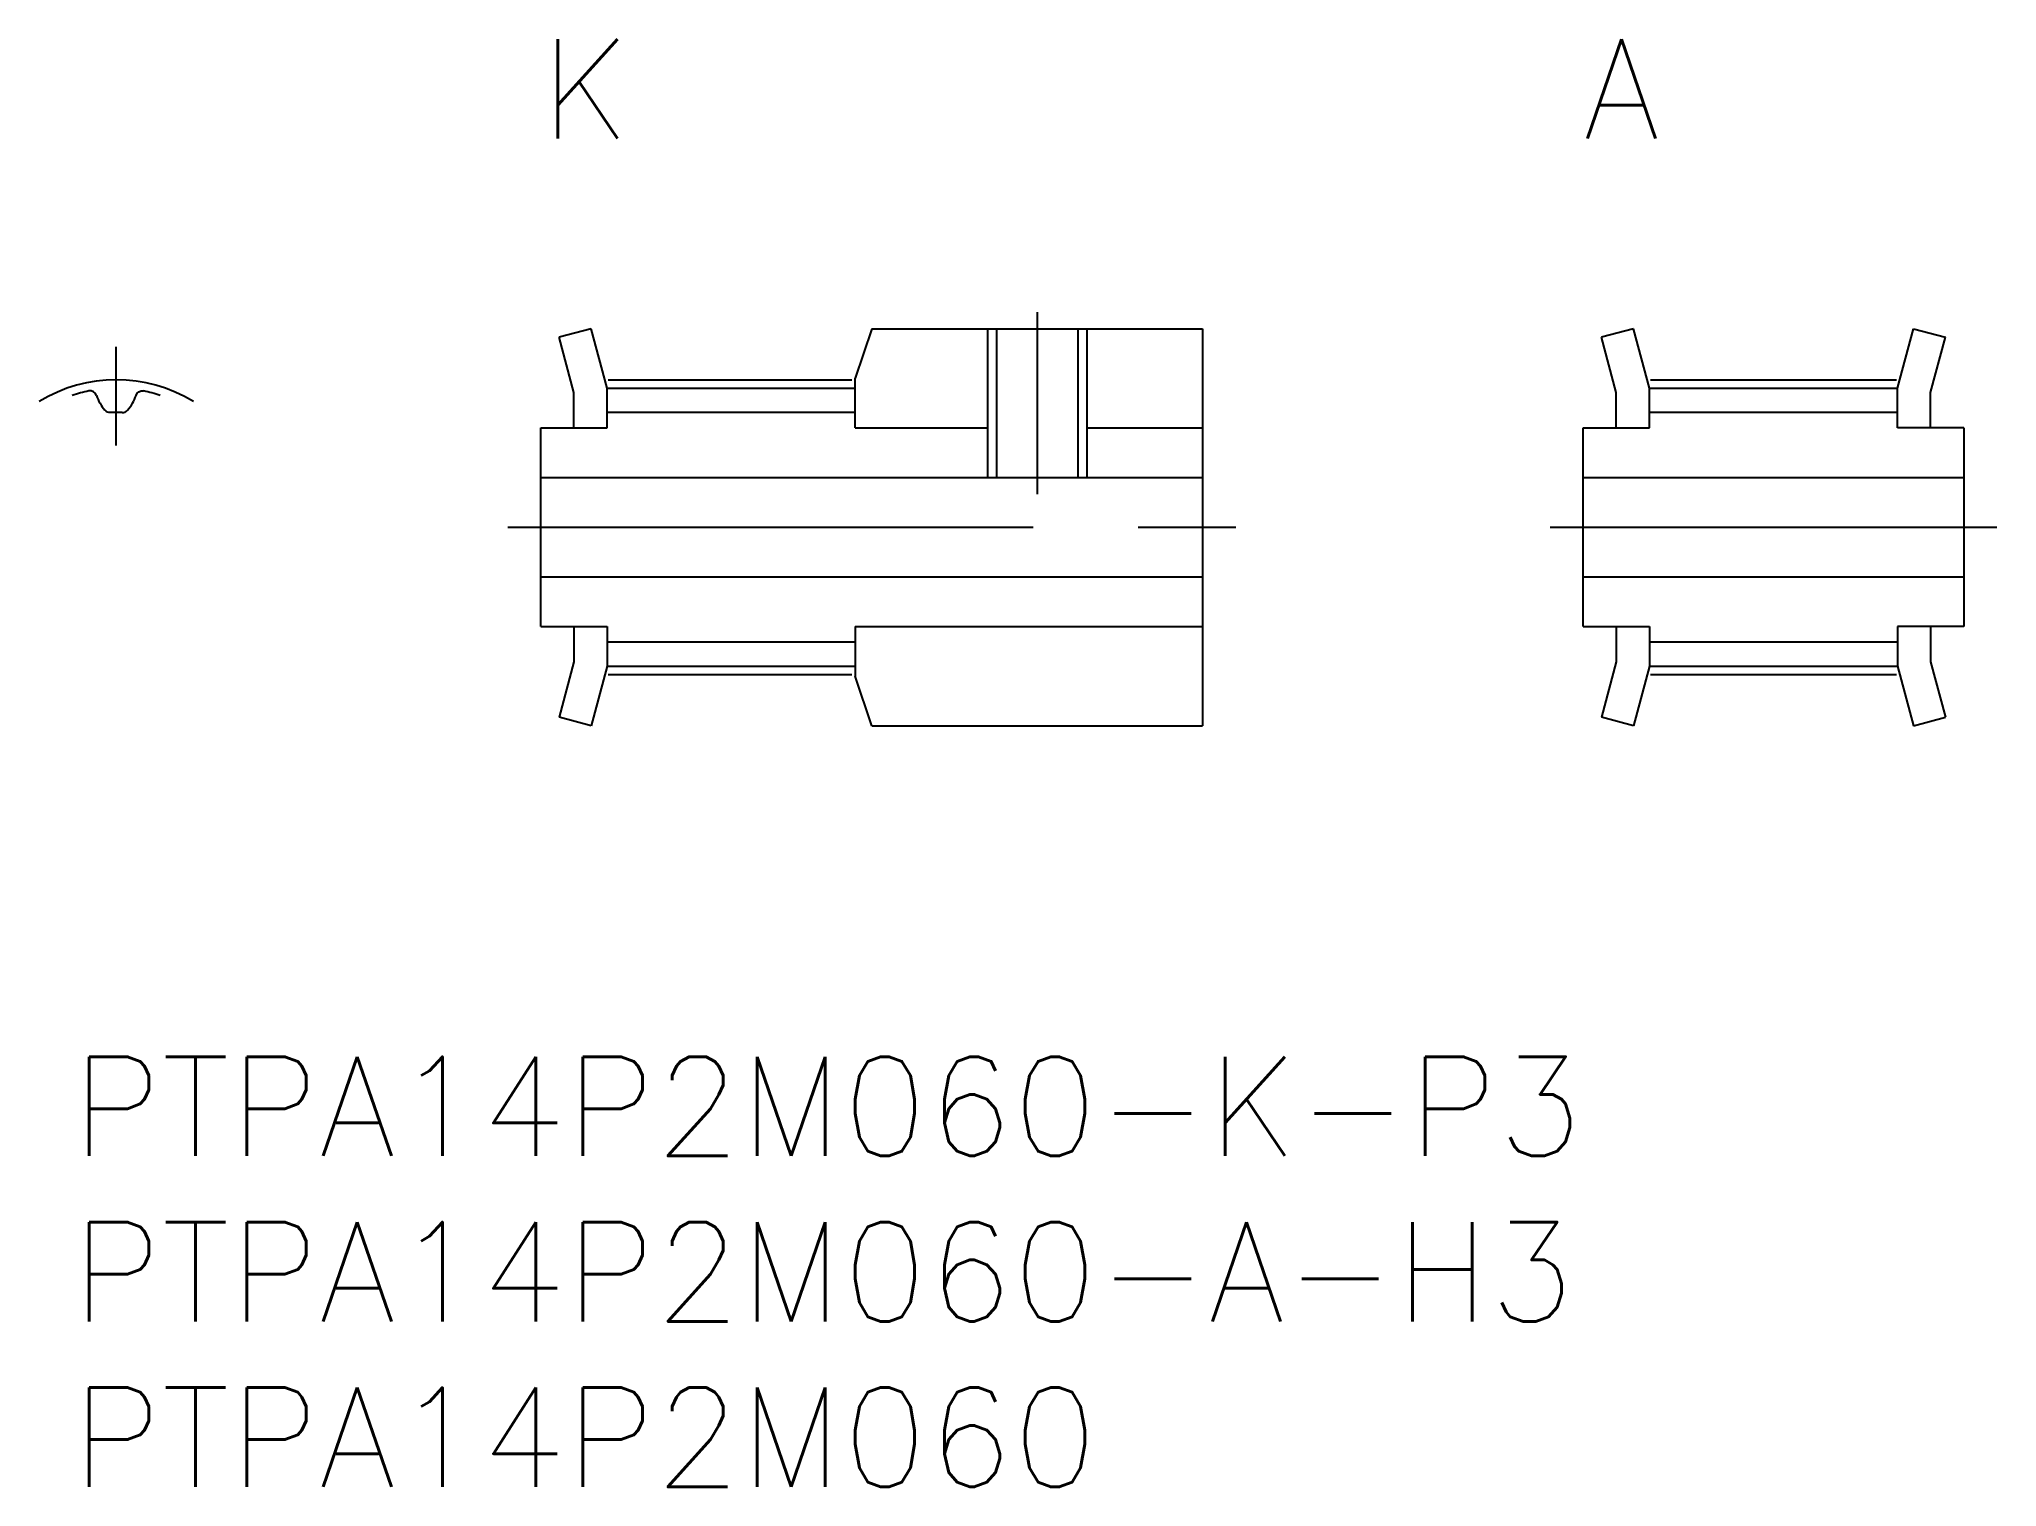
# Model space of a CAD drawing. Extents: x -1 to 58.2, y -13 to 30.8.
import ezdxf

# ---------------------------------------------------------------- set-up
doc = ezdxf.new("R2010")
doc.units = 0
doc.header["$LTSCALE"] = 0.5
doc.linetypes.add('CENTER', pattern=[50.8, 31.75, -6.35, 6.35, -6.35])
for name, color, linetype in [('MSM_CENTER', 1, 'CENTER'), ('MSM_CONTINUOUS', 7, 'CONTINUOUS'), ('MSM_NARROW', 5, 'CONTINUOUS'), ('MSM_PART_NUMBER', 7, 'CONTINUOUS')]:
    doc.layers.add(name, color=color, linetype=linetype)
doc.styles.get("Standard").update_dxf_attribs({"font": 'txt.shx', "height": 3, "bigfont": 'bigfont.shx'})

# ---------------------------------------------------------------- blocks, each defined once
blk = doc.blocks.new('*U103')
at = {"layer": 'MSM_PART_NUMBER'}
blk.add_text('PTPA14P2M060-K-P3', height=3, dxfattribs=at).set_placement((0, -3))
blk = doc.blocks.new('*U104')
at = {"layer": 'MSM_PART_NUMBER'}
blk.add_text('PTPA14P2M060-A-H3', height=3, dxfattribs=at).set_placement((0, -8))
blk = doc.blocks.new('*U105')
at = {"layer": 'MSM_PART_NUMBER'}
blk.add_text('PTPA14P2M060', height=3, dxfattribs=at).set_placement((0, -13))
blk = doc.blocks.new('*U106')
at = {"layer": 'MSM_PART_NUMBER'}
blk.add_text('K', height=3, dxfattribs=at).set_placement((14.16, 27.75))
blk = doc.blocks.new('*U107')
at = {"layer": 'MSM_PART_NUMBER'}
blk.add_text('A', height=3, dxfattribs=at).set_placement((45.66, 27.75))

msp = doc.modelspace()

# ---------------------------------------------------------------- linework, layer by layer
at = {"layer": 'MSM_CENTER'}
for p, q in [((29.16, 22.5), (29.16, 17)), ((1.33, 18.47), (1.33, 21.455)), ((16.192, 20.455), (23.56, 20.455)), ((47.692, 20.455), (55.128, 20.455)), ((13.16, 16), (35.16, 16)), ((44.66, 16), (58.16, 16)), ((16.192, 11.545), (23.56, 11.545)), ((47.692, 11.545), (55.128, 11.545))]:
    msp.add_line(p, q, dxfattribs=at)
msp.add_arc((1.33, 16), 4.455, 58.46577, 121.53423, dxfattribs=at)
at = {"layer": 'MSM_CONTINUOUS'}
for p, q in [((15.678, 22), (14.712, 21.741)), ((16.16, 20.2), (15.678, 22)), ((24.16, 22), (23.66, 20.5)), ((24.16, 22), (34.16, 22)), ((27.93, 22), (27.93, 17.5)), ((30.39, 22), (30.39, 17.5)), ((34.16, 22), (34.16, 10)), ((47.178, 22), (46.212, 21.741)), ((47.66, 20.2), (47.178, 22)), ((55.16, 20.2), (55.642, 22)), ((55.642, 22), (56.608, 21.741)), ((15.16, 20.068), (14.712, 21.741)), ((46.66, 20.068), (46.212, 21.741)), ((56.16, 20.068), (56.608, 21.741)), ((16.16, 20.2), (23.66, 20.2)), ((16.16, 19), (16.16, 20.2)), ((23.66, 19), (23.66, 20.5)), ((47.66, 20.2), (55.16, 20.2)), ((47.66, 19), (47.66, 20.2)), ((55.16, 19), (55.16, 20.2)), ((15.16, 19), (15.16, 20.068)), ((46.66, 19), (46.66, 20.068)), ((56.16, 19), (56.16, 20.068)), ((14.16, 19), (16.16, 19)), ((14.16, 13), (14.16, 19)), ((23.66, 19.47), (16.16, 19.47)), ((23.66, 19), (27.66, 19)), ((30.66, 19), (34.16, 19)), ((45.66, 13), (45.66, 19)), ((45.66, 19), (47.66, 19)), ((55.16, 19.47), (47.66, 19.47)), ((57.16, 19), (55.16, 19)), ((57.16, 19), (57.16, 13)), ((14.16, 17.5), (34.16, 17.5)), ((45.66, 17.5), (57.16, 17.5)), ((14.16, 14.5), (34.16, 14.5)), ((45.66, 14.5), (57.16, 14.5)), ((14.16, 13), (16.16, 13)), ((15.16, 13), (15.16, 11.932)), ((16.16, 13), (16.16, 11.8)), ((23.66, 12.53), (16.16, 12.53)), ((23.66, 13), (34.16, 13)), ((23.66, 13), (23.66, 11.5)), ((45.66, 13), (47.66, 13)), ((46.66, 13), (46.66, 11.932)), ((47.66, 13), (47.66, 11.8)), ((55.16, 12.53), (47.66, 12.53)), ((57.16, 13), (55.16, 13)), ((55.16, 13), (55.16, 11.8)), ((56.16, 13), (56.16, 11.932)), ((15.16, 11.932), (14.712, 10.259)), ((46.66, 11.932), (46.212, 10.259)), ((56.16, 11.932), (56.608, 10.259)), ((16.16, 11.8), (15.678, 10)), ((16.16, 11.8), (23.66, 11.8)), ((24.16, 10), (23.66, 11.5)), ((47.66, 11.8), (47.178, 10)), ((47.66, 11.8), (55.16, 11.8)), ((55.16, 11.8), (55.642, 10)), ((15.678, 10), (14.712, 10.259)), ((47.178, 10), (46.212, 10.259)), ((55.642, 10), (56.608, 10.259)), ((24.16, 10), (34.16, 10))]:
    msp.add_line(p, q, dxfattribs=at)
for centre, radius, start, end in [((1.33, 16), 4.2, 101.34246, 108.46146), ((0.543, 19.922), 0.2, 18.41058, 101.34246), ((1.33, 16), 4.2, 71.53854, 78.65754), ((1.995, 20.405), 1.33, 198.41058, 220.90685), ((1.519, 19.665), 0.2, 267.04763, 319.09315), ((0.665, 20.405), 1.33, 319.09315, 341.58942), ((1.33, 16), 3.47, 87.04763, 92.95237)]:
    msp.add_arc(centre, radius, start, end, dxfattribs=at)
at = {"layer": 'MSM_CONTINUOUS', "extrusion": (0, 0, -1)}
for centre, start, end in [((-2.117, 19.922), 18.41058, 101.34246), ((-1.141, 19.665), 267.04763, 319.09315)]:
    msp.add_arc(centre, 0.2, start, end, dxfattribs=at)
at = {"layer": 'MSM_NARROW'}
for p, q in [((27.66, 22), (27.66, 17.5)), ((30.66, 22), (30.66, 17.5))]:
    msp.add_line(p, q, dxfattribs=at)

# ---------------------------------------------------------------- block references
at = {"layer": 'MSM_CONTINUOUS'}
for name in ['*U106', '*U107', '*U103', '*U104', '*U105']:
    msp.add_blockref(name, (0, 0), dxfattribs=at)

doc.saveas('drawing.dxf')
